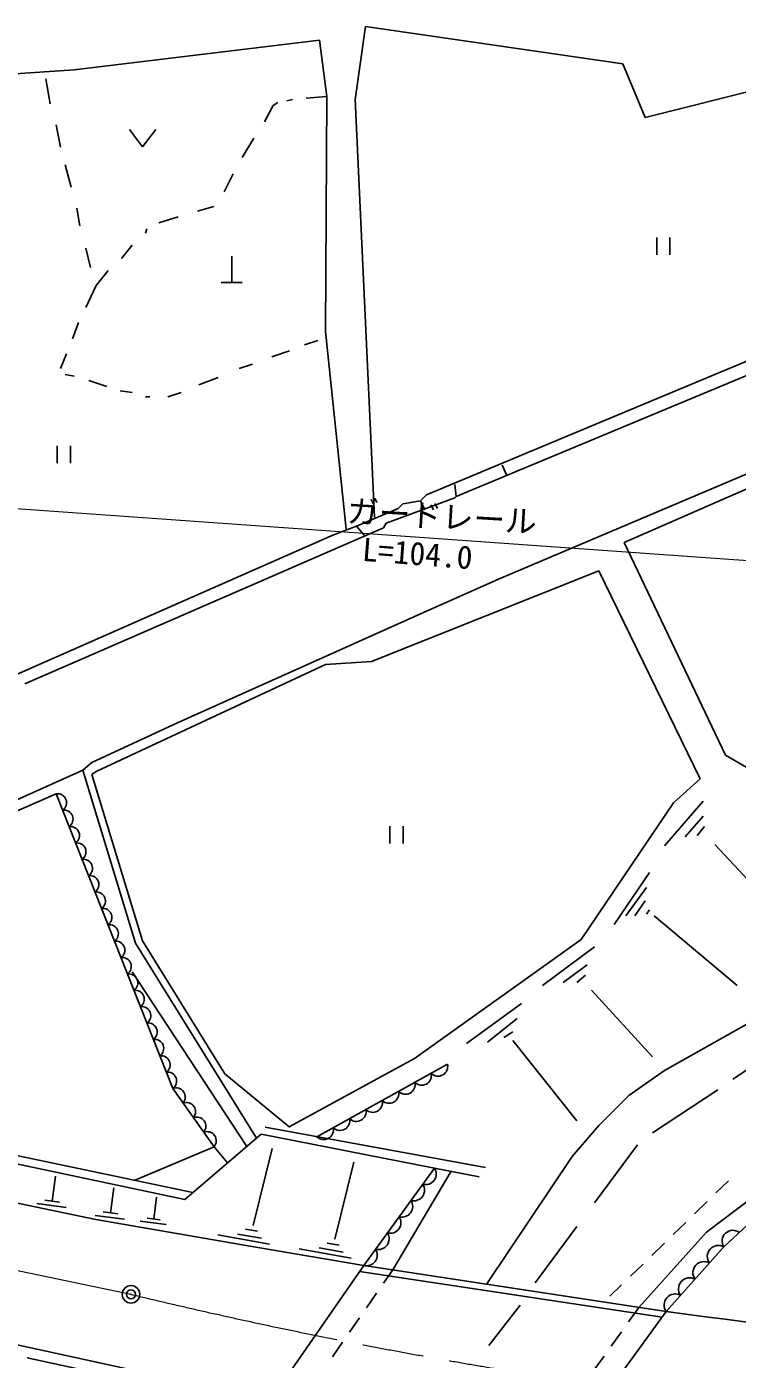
# Model space of a CAD drawing. Units: millimetres, scale not verified. Extents: x 40000 to 680000, y 20000 to 380000.
# Drawn here: x 257892 to 298352, y 264186 to 340078 of the extents above; entities that cross this region are included whole.
import ezdxf
from ezdxf.enums import TextEntityAlignment as Align

# ---------------------------------------------------------------- set-up
doc = ezdxf.new("R2010")
doc.units = ezdxf.units.MM
doc.header["$LTSCALE"] = 1000
doc.header["$PDMODE"] = 32
doc.header["$PDSIZE"] = 500
doc.linetypes.add('CHAIN', pattern=[18.5, 12, -1.5, 3.5, -1.5])
for name, color, linetype, lineweight in [('M-BGD', 7, 'Continuous', 25), ('M-BMK', 2, 'CHAIN', 13), ('M-BMK-SRVR', 3, 'Continuous', 25), ('M-STR-HTXT', 7, 'Continuous', 13), ('M-STR-STR1', 1, 'Continuous', 25), ('M-STR-STRC', 7, 'Continuous', 25)]:
    doc.layers.add(name, color=color, linetype=linetype, lineweight=lineweight)
doc.styles.add('ＭＳ ゴシック', font='')
doc.styles.get('ＭＳ ゴシック').set_extended_font_data('MS Gothic')

msp = doc.modelspace()

# ---------------------------------------------------------------- linework, layer by layer
at = {"layer": 'M-BGD'}
for p, q in [((277183, 340078), (276590, 335929)), ((291830, 337961), (277183, 340078)), ((260588, 337623), (274558, 339316)), ((274558, 339316), (274981, 336099)), ((310033, 339147), (293100, 334913)), ((293100, 334913), (291830, 337961)), ((256947, 337369), (260588, 337623)), ((258979, 337115), (259233, 335675)), ((271933, 335591), (271425, 334659)), ((272187, 335760), (271933, 335591)), ((273034, 335929), (272695, 335845)), ((274981, 336099), (273796, 336014)), ((274981, 336099), (274897, 322721)), ((276590, 335929), (277691, 312138)), ((259572, 334490), (259826, 333220)), ((263742, 334229), (264492, 333229)), ((264492, 333229), (265242, 334229)), ((270833, 333728), (270155, 332627)), ((260080, 332204), (260419, 330934)), ((269647, 331696), (269139, 330680)), ((260757, 329749), (260927, 328733)), ((268547, 329833), (267615, 329579)), ((266515, 329241), (265414, 328902)), ((264737, 328563), (264652, 328309)), ((293761, 328076), (293761, 327076)), ((294511, 327076), (294511, 328076)), ((261265, 327463), (261519, 326362)), ((263890, 327632), (263297, 326870)), ((269563, 325511), (269563, 327011)), ((262535, 326193), (261858, 325346)), ((261858, 325346), (261265, 324076)), ((268963, 325511), (270163, 325511)), ((260842, 323229), (260503, 322298)), ((274897, 322721), (276082, 311461)), ((274473, 322213), (273711, 321959)), ((280654, 313408), (301905, 322298)), ((260165, 321451), (259826, 320605)), ((272865, 321621), (271849, 321282)), ((302244, 321621), (282347, 313323)), ((260080, 320266), (260588, 320181)), ((270748, 320859), (269986, 320605)), ((261435, 319927), (262451, 319589)), ((268801, 320097), (267700, 319673)), ((263213, 319335), (263890, 319250)), ((264652, 318996), (264906, 318996)), ((266684, 319250), (265922, 318996)), ((259635, 316213), (259635, 315213)), ((260385, 315213), (260385, 316213)), ((301821, 315863), (284887, 308667)), ((304869, 316371), (291915, 310699)), ((284972, 315101), (285226, 314509)), ((282263, 314001), (282347, 313323)), ((282263, 313239), (278368, 311799)), ((279045, 312646), (279299, 312900)), ((279299, 312900), (280315, 313069)), ((280315, 313069), (280654, 313408)), ((280315, 313069), (280569, 312561)), ((282347, 313323), (282263, 313239)), ((276675, 311630), (279045, 312646)), ((278199, 311545), (257794, 302655)), ((275320, 311122), (276675, 311630)), ((276675, 311630), (277098, 311122)), ((278368, 311799), (278199, 311545)), ((255508, 302401), (275320, 311122)), ((297672, 298591), (291915, 310699)), ((277521, 303925), (290475, 309090)), ((290475, 309090), (296233, 297237)), ((284887, 308667), (280485, 306719)), ((280485, 306719), (266515, 300454)), ((261858, 297660), (274897, 303756)), ((274897, 303756), (277521, 303925)), ((266515, 300454), (261604, 298168)), ((299873, 297321), (297672, 298591)), ((261096, 297745), (240776, 288601)), ((261604, 298168), (261096, 297745)), ((261604, 297491), (261858, 297660)), ((296233, 297237), (294709, 295882)), ((259572, 296390), (255677, 294697)), ((294709, 295882), (289459, 288093)), ((296402, 295967), (294201, 293427)), ((296402, 295120), (295386, 293935)), ((296487, 294527), (296063, 294019)), ((297079, 293511), (302498, 287669)), ((293354, 291903), (291344, 288958)), ((293185, 291056), (291999, 289447)), ((293100, 290294), (292507, 289447)), ((293354, 289786), (293185, 289532)), ((293608, 289447), (298349, 285468)), ((308171, 288516), (294201, 280642)), ((289459, 288093), (279977, 281319)), ((290221, 287669), (287258, 285468)), ((270419, 276307), (263898, 286247)), ((289798, 286653), (288443, 285637)), ((289713, 286061), (289205, 285637)), ((290052, 285214), (293523, 281404)), ((286073, 284452), (282940, 282166)), ((285819, 283605), (284125, 282251)), ((285565, 282843), (285057, 282505)), ((285565, 282335), (289205, 277763)), ((301482, 282420), (298095, 280134)), ((274417, 276865), (281848, 280989)), ((294201, 280642), (292169, 279203)), ((297249, 279541), (293523, 277086)), ((292169, 279203), (290475, 277509)), ((271236, 277007), (281109, 275082)), ((271479, 277399), (284009, 275120)), ((290475, 277509), (288951, 275731)), ((292677, 276409), (290221, 273107)), ((270794, 271812), (271870, 276201)), ((288951, 275731), (284098, 268492)), ((275439, 271022), (276515, 275410)), ((277079, 269539), (281109, 275082)), ((282057, 274894), (278742, 269284)), ((281109, 275082), (283658, 274576)), ((252293, 274141), (261838, 272142)), ((259345, 273195), (259530, 274613)), ((297854, 274358), (297137, 273660)), ((259762, 273140), (258927, 273249)), ((262662, 272528), (262847, 273946)), ((265123, 272177), (265287, 273429)), ((260146, 272836), (258477, 273054)), ((263079, 272473), (262245, 272582)), ((296636, 273172), (295920, 272474)), ((263464, 272168), (261795, 272386)), ((261838, 272142), (271061, 270562)), ((265831, 271859), (264357, 272052)), ((265492, 272128), (264755, 272225)), ((289205, 271752), (286835, 268535)), ((295418, 271986), (294702, 271288)), ((271718, 270736), (268769, 271274)), ((269904, 271321), (271262, 271087)), ((270349, 271590), (271039, 271485)), ((271061, 270562), (277079, 269539)), ((276363, 269945), (273414, 270484)), ((274549, 270530), (275907, 270296)), ((274994, 270799), (275684, 270694)), ((294200, 270800), (293484, 270102)), ((292983, 269614), (292266, 268916)), ((278742, 269284), (278211, 268522)), ((277811, 267947), (277239, 267127)), ((291765, 268427), (291095, 267775)), ((285988, 267265), (284210, 264979)), ((292746, 267142), (292160, 266325)), ((276839, 266552), (276268, 265732)), ((291752, 265756), (291169, 264944)), ((275868, 265157), (275296, 264337)), ((257929, 264268), (263255, 263107)), ((290761, 264375), (290179, 263562))]:
    msp.add_line(p, q, dxfattribs=at)
for points in [[(270978, 276787), (264091, 287879), (261096, 297745)], [(261604, 297491), (264481, 288026), (269170, 280436), (272830, 277421), (279977, 281319)], [(268559, 276288), (266207, 279606), (259572, 296390)], [(230631, 282412), (245837, 279053), (250166, 277286), (267351, 273678)], [(271236, 277007), (266899, 273291), (249856, 276904), (245450, 278659), (229420, 282222)], [(264007, 274380), (268559, 276288), (269330, 275375)], [(300233, 273067), (299606, 273715), (296597, 271421), (292746, 267142)], [(300233, 273067), (297582, 270591), (294306, 266904)], [(271772, 261862), (241860, 268383), (244056, 265274), (254458, 259080), (254357, 258542), (266334, 256349)]]:
    msp.add_lwpolyline(points, dxfattribs=at)
for centre, radius, start, end in [((259650, 295882), 514, 304.39988, 98.74008), ((260019, 294949), 514, 304.39988, 98.74008), ((260387, 294017), 514, 304.39988, 98.74008), ((260756, 293084), 514, 304.39988, 98.74008), ((261125, 292152), 514, 304.39988, 98.74008), ((261493, 291219), 514, 304.39988, 98.74008), ((261862, 290287), 514, 304.39988, 98.74008), ((262230, 289355), 514, 304.39988, 98.74008), ((262599, 288422), 514, 304.39988, 98.74008), ((262968, 287490), 514, 304.39988, 98.74008), ((263336, 286557), 514, 304.39988, 98.74008), ((263705, 285625), 514, 304.39988, 98.74008), ((264074, 284692), 514, 304.39988, 98.74008), ((264442, 283760), 514, 304.39988, 98.74008), ((264811, 282827), 514, 304.39988, 98.74008), ((265179, 281895), 514, 304.39988, 98.74008), ((265548, 280962), 514, 304.39988, 98.74008), ((281309, 280865), 553, 225.06646, 12.99093), ((265917, 280030), 514, 304.39988, 98.74008), ((280380, 280349), 553, 225.06646, 12.99093), ((266401, 279120), 523, 318.94085, 111.73202), ((278523, 279318), 553, 225.06646, 12.99093), ((279451, 279834), 553, 225.06646, 12.99093), ((266989, 278290), 523, 318.94085, 111.73202), ((277594, 278803), 553, 225.06646, 12.99093), ((267577, 277461), 523, 318.94085, 111.73202), ((275736, 277772), 553, 225.06646, 12.99093), ((276665, 278287), 553, 225.06646, 12.99093), ((268165, 276632), 523, 318.94085, 111.73202), ((274807, 277256), 553, 225.06646, 12.99093), ((280605, 274743), 608, 253.97243, 33.98721), ((279934, 273819), 608, 253.97243, 33.98721), ((279262, 272895), 608, 253.97243, 33.98721), ((278590, 271971), 608, 253.97243, 33.98721), ((277918, 271047), 608, 253.97243, 33.98721), ((298103, 270920), 616, 53.85945, 212.21827), ((277247, 270123), 608, 253.97243, 33.98721), ((297270, 270044), 630, 60.30391, 216.46398), ((296451, 269122), 630, 60.30391, 216.46398), ((295632, 268200), 630, 60.30391, 216.46398), ((294813, 267278), 630, 60.30391, 216.46398), ((332903, 550239), 285952, 262.24266, 269.46653)]:
    msp.add_arc(centre, radius, start, end, dxfattribs=at)
at = {"layer": 'M-BMK'}
msp.add_line((165850, 288428), (263831, 267889), dxfattribs=at)
msp.add_arc((332689, 552821), 293134, 256.41409, 276.03419, dxfattribs=at)
at = {"layer": 'M-BMK-SRVR'}
msp.add_circle((263831, 267889), 500, dxfattribs=at)
msp.add_point((263831, 267889), dxfattribs=at)
at = {"layer": 'M-STR-HTXT'}
msp.add_line((331085, 307387), (229627, 314574), dxfattribs=at)
at = {"layer": 'M-STR-STR1'}
for p, q in [((271772, 261862), (277079, 269539)), ((277079, 269539), (294306, 266904)), ((276842, 269197), (294079, 266593)), ((294306, 266904), (288661, 259182))]:
    msp.add_line(p, q, dxfattribs=at)
at = {"layer": 'M-STR-STRC'}
for p, q in [((278572, 294555), (278572, 293555)), ((279322, 293555), (279322, 294555))]:
    msp.add_line(p, q, dxfattribs=at)

# ---------------------------------------------------------------- texts
at = {"layer": 'M-STR-HTXT', "style": 'ＭＳ ゴシック'}
for s, rotation, p in [('ガードレール', 356.603, (276082, 311461)), ('L=104.0', 355.582, (276926, 309266))]:
    msp.add_text(s, height=1320, rotation=rotation, dxfattribs=at).set_placement(p, align=Align.BOTTOM_LEFT)

doc.saveas('drawing.dxf')
